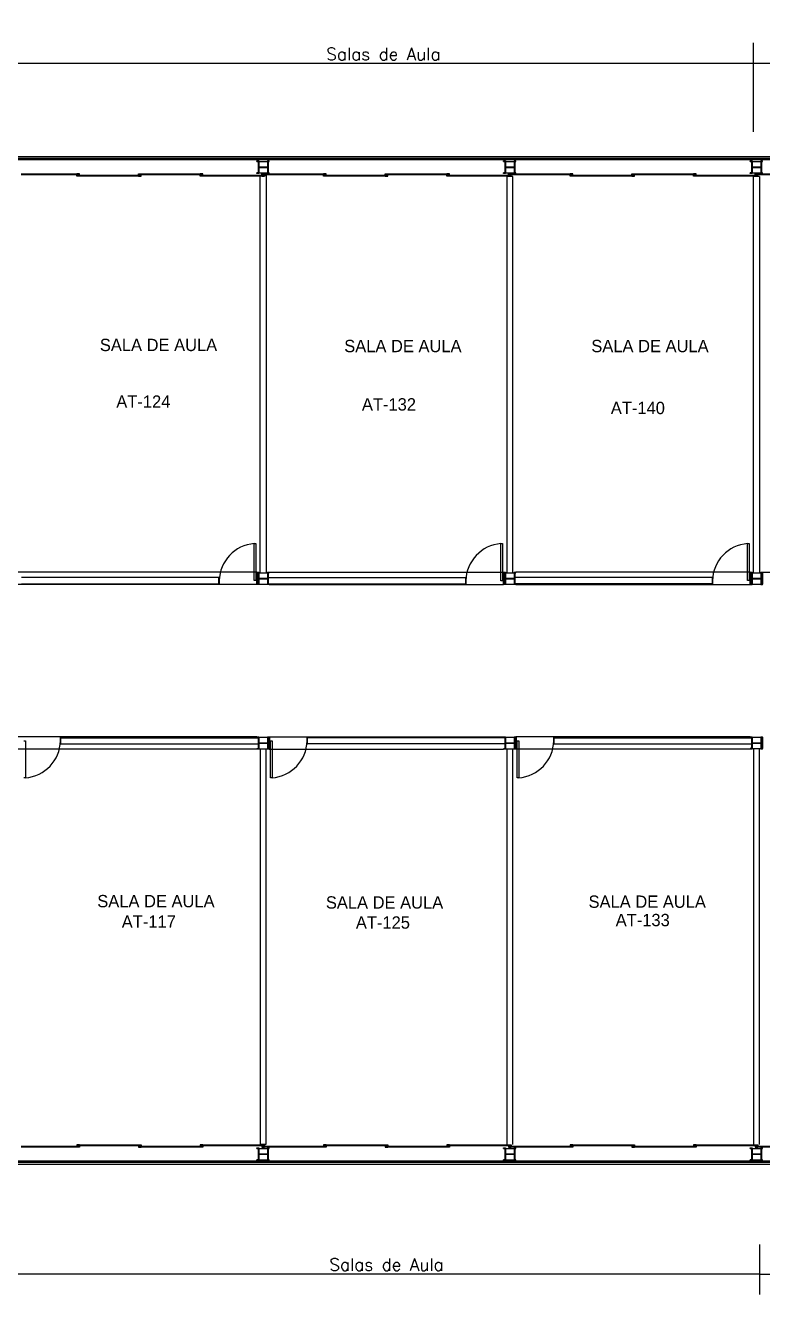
# Model space of a CAD drawing. Header units: millimetres. Extents: x 3281 to 3401, y 1379 to 1410.
# Drawn here: x 3368.46 to 3386.39, y 1379.14 to 1410 of the extents above; entities that cross this region are included whole.
import ezdxf
from ezdxf.enums import TextEntityAlignment as Align

# ---------------------------------------------------------------- set-up
doc = ezdxf.new("R2010")
doc.units = ezdxf.units.MM
for name, color, linetype in [('3', 2, 'Continuous'), ('MATRIZ', 2, 'Continuous'), ('MATRIZ-1', 1, 'Continuous'), ('TEXTO-CENTRO-CUSTO', 2, 'Continuous')]:
    doc.layers.add(name, color=color, linetype=linetype)
doc.styles.add('FONTE', font='FONTE.shx', dxfattribs={"height": 0.4})
doc.styles.add('ROMANS', font='simplex.shx', dxfattribs={"height": 0.3})
doc.dimstyles.new('1', dxfattribs={"dimtxt": 0.3, "dimasz": 0.18, "dimexe": 0.5, "dimexo": 1, "dimgap": 0.08, "dimtad": 1, "dimdec": 4, "dimzin": 12, "dimdsep": 46, "dimtxsty": 'ROMANS', "dimblk1": 'NONE', "dimblk2": 'NONE', "dimsah": 1, "dimcen": 0, "dimclrd": 2, "dimclre": 2, "dimclrt": 2, "dimadec": 0, "dimazin": 0, "dimtfac": 1, "dimtdec": 4, "dimtofl": 0, "dimtmove": 2, "dimatfit": 3, "dimldrblk": 'NONE', "dimfxl": 1, "dimtolj": 1, "dimtzin": 4, "dimarcsym": 0})

# ---------------------------------------------------------------- blocks, each defined once
blk = doc.blocks.new('*D28')
at = {"layer": 'DEFPOINTS', "color": 0, "linetype": 'Continuous', "transparency": 16777216}
for p in [(3368.164, 1381.353), (3386.314, 1381.353), (3368.164, 1379.636)]:
    blk.add_point(p, dxfattribs=at)
at = {"layer": 'TEXTO-CENTRO-CUSTO', "color": 2, "linetype": 'Continuous', "lineweight": -2, "transparency": 16777216}
for p, q in [((3368.164, 1380.353), (3368.164, 1379.136)), ((3386.314, 1380.353), (3386.314, 1379.136)), ((3386.314, 1379.636), (3368.164, 1379.636))]:
    blk.add_line(p, q, dxfattribs=at)
at = {"layer": 'TEXTO-CENTRO-CUSTO', "color": 2, "linetype": 'Continuous', "transparency": 16777216, "insert": (3377.239, 1379.866), "char_height": 0.3, "attachment_point": 5, "style": 'ROMANS'}
blk.add_mtext('\\A1;Salas de Aula', dxfattribs=at)
blk = doc.blocks.new('_NONE')
at = {"color": 0, "linetype": 'ByBlock'}
blk.add_circle((0, 0), 0.25, dxfattribs=at)
blk = doc.blocks.new('*D30')
at = {"layer": 'DEFPOINTS', "color": 0, "linetype": 'Continuous', "transparency": 16777216}
for p in [(3368.164, 1409.069), (3368.164, 1406.799), (3386.164, 1406.411)]:
    blk.add_point(p, dxfattribs=at)
at = {"layer": 'TEXTO-CENTRO-CUSTO', "color": 2, "linetype": 'Continuous', "lineweight": -2, "transparency": 16777216}
for p, q in [((3368.164, 1407.799), (3368.164, 1409.569)), ((3386.164, 1407.411), (3386.164, 1409.569)), ((3386.164, 1409.069), (3368.164, 1409.069))]:
    blk.add_line(p, q, dxfattribs=at)
at = {"layer": 'TEXTO-CENTRO-CUSTO', "color": 2, "linetype": 'Continuous', "transparency": 16777216, "insert": (3377.164, 1409.299), "char_height": 0.3, "attachment_point": 5, "style": 'ROMANS'}
blk.add_mtext('\\A1;Salas de Aula', dxfattribs=at)
blk = doc.blocks.new('*D24')
at = {"layer": 'DEFPOINTS', "color": 0, "transparency": 16777216}
for p in [(3386.164, 1409.069), (3386.164, 1406.411), (3398.314, 1406.411)]:
    blk.add_point(p, dxfattribs=at)
at = {"layer": 'TEXTO-CENTRO-CUSTO', "color": 2, "lineweight": -2, "transparency": 16777216}
for p, q in [((3386.164, 1407.411), (3386.164, 1409.569)), ((3398.314, 1407.411), (3398.314, 1409.569)), ((3398.314, 1409.069), (3386.164, 1409.069))]:
    blk.add_line(p, q, dxfattribs=at)
at = {"layer": 'TEXTO-CENTRO-CUSTO', "color": 2, "transparency": 16777216, "insert": (3392.239, 1409.299), "char_height": 0.3, "attachment_point": 5, "style": 'ROMANS'}
blk.add_mtext('\\A1;Salas de Aula', dxfattribs=at)

msp = doc.modelspace()

# ---------------------------------------------------------------- linework, layer by layer
msp.add_lwpolyline([(3281.08946, 1406.79859), (3401.38888, 1406.79859), (3401.38888, 1382.29859), (3281.08946, 1382.29859)], close=True)
at = {"layer": 'MATRIZ'}
for p, q in [((3374.16446, 1396.68621), (3374.16446, 1406.34987)), ((3374.16446, 1406.34987), (3374.31446, 1406.34987)), ((3374.31446, 1406.34987), (3374.31446, 1396.68621)), ((3380.16446, 1406.32374), (3380.16446, 1396.68621)), ((3380.31446, 1406.32374), (3380.16446, 1406.32374)), ((3380.31446, 1396.68621), (3380.31446, 1406.32374)), ((3386.16446, 1396.69135), (3386.16446, 1406.32423)), ((3386.31446, 1406.32423), (3386.16446, 1406.32423)), ((3386.31446, 1406.32423), (3386.31446, 1396.69135)), ((3374.02393, 1397.39573), (3374.06393, 1397.39573)), ((3374.02393, 1396.49573), (3374.02393, 1397.39573)), ((3374.06393, 1397.39573), (3374.06393, 1396.49573)), ((3380.02393, 1397.39478), (3380.06393, 1397.39478)), ((3380.02393, 1396.49478), (3380.02393, 1397.39478)), ((3380.06393, 1397.39478), (3380.06393, 1396.49478)), ((3386.02393, 1397.39531), (3386.06393, 1397.39531)), ((3386.02393, 1396.49531), (3386.02393, 1397.39531)), ((3386.06393, 1397.39531), (3386.06393, 1396.49531)), ((3373.15957, 1396.57021), (3368.35946, 1396.57021)), ((3373.15957, 1396.42021), (3373.15957, 1396.57021)), ((3373.16457, 1396.57616), (3373.16457, 1396.41616)), ((3373.16457, 1396.57616), (3373.16957, 1396.57616)), ((3373.16957, 1396.57616), (3373.16957, 1396.41616)), ((3374.06393, 1396.49573), (3374.02393, 1396.49573)), ((3374.07946, 1396.57616), (3374.08446, 1396.57616)), ((3374.07946, 1396.57616), (3374.07946, 1396.41616)), ((3374.08446, 1396.57616), (3374.08446, 1396.41616)), ((3374.08946, 1396.69821), (3374.13146, 1396.69821)), ((3374.08946, 1396.68621), (3374.08946, 1396.69821)), ((3374.08946, 1396.68664), (3374.08946, 1396.69821)), ((3374.08946, 1396.68621), (3374.08946, 1396.41021)), ((3374.08946, 1396.68621), (3374.11946, 1396.68621)), ((3374.11946, 1396.68621), (3374.11946, 1396.41021)), ((3374.13146, 1396.69821), (3374.13146, 1396.39821)), ((3374.13146, 1396.69821), (3374.13146, 1396.39864)), ((3374.13146, 1396.68621), (3374.34746, 1396.68621)), ((3374.13146, 1396.55421), (3374.34746, 1396.55421)), ((3374.13146, 1396.54221), (3374.34746, 1396.54221)), ((3374.34746, 1396.69821), (3374.34746, 1396.39821)), ((3374.34746, 1396.69821), (3374.38946, 1396.69821)), ((3374.35946, 1396.68621), (3374.35946, 1396.41021)), ((3374.35946, 1396.68621), (3374.38946, 1396.68621)), ((3374.35946, 1396.57021), (3379.15957, 1396.57021)), ((3374.38946, 1396.68621), (3374.38946, 1396.69821)), ((3379.15957, 1396.57021), (3379.15957, 1396.42021)), ((3379.16457, 1396.5752), (3379.16457, 1396.4152)), ((3379.16457, 1396.5752), (3379.16957, 1396.5752)), ((3379.16957, 1396.5752), (3379.16957, 1396.4152)), ((3380.06393, 1396.49478), (3380.02393, 1396.49478)), ((3380.07946, 1396.5752), (3380.08446, 1396.5752)), ((3380.07946, 1396.5752), (3380.07946, 1396.4152)), ((3380.08446, 1396.5752), (3380.08446, 1396.4152)), ((3380.08946, 1396.68621), (3380.08946, 1396.69821)), ((3380.08946, 1396.69821), (3380.13146, 1396.69821)), ((3380.08946, 1396.68621), (3380.11946, 1396.68621)), ((3380.08946, 1396.68621), (3380.08946, 1396.41021)), ((3380.11946, 1396.68621), (3380.11946, 1396.41021)), ((3380.13146, 1396.69821), (3380.13146, 1396.39821)), ((3380.13146, 1396.68621), (3380.34746, 1396.68621)), ((3380.13146, 1396.55421), (3380.34746, 1396.55421)), ((3380.13146, 1396.54221), (3380.34746, 1396.54221)), ((3380.34746, 1396.69821), (3380.38946, 1396.69821)), ((3380.34746, 1396.69821), (3380.34746, 1396.39821)), ((3380.35946, 1396.68621), (3380.35946, 1396.41021)), ((3380.35946, 1396.68621), (3380.38946, 1396.68621)), ((3385.15957, 1396.57025), (3380.35946, 1396.57025)), ((3380.38946, 1396.68621), (3380.38946, 1396.69821)), ((3385.15957, 1396.57025), (3385.15957, 1396.42025)), ((3385.16457, 1396.57573), (3385.16457, 1396.41573)), ((3385.16457, 1396.57573), (3385.16957, 1396.57573)), ((3385.16957, 1396.57573), (3385.16957, 1396.41573)), ((3386.06393, 1396.49531), (3386.02393, 1396.49531)), ((3386.07946, 1396.57573), (3386.08446, 1396.57573)), ((3386.07946, 1396.57573), (3386.07946, 1396.41573)), ((3386.08446, 1396.57573), (3386.08446, 1396.41573)), ((3386.08946, 1396.68578), (3386.08946, 1396.69778)), ((3386.08946, 1396.69778), (3386.13146, 1396.69778)), ((3386.08946, 1396.68578), (3386.11946, 1396.68578)), ((3386.08946, 1396.68578), (3386.08946, 1396.40978)), ((3386.11946, 1396.68578), (3386.11946, 1396.40978)), ((3386.13146, 1396.69778), (3386.13146, 1396.39778)), ((3386.13146, 1396.68578), (3386.34746, 1396.68578)), ((3386.13146, 1396.55378), (3386.34746, 1396.55378)), ((3386.13146, 1396.54178), (3386.34746, 1396.54178)), ((3386.34746, 1396.69778), (3386.38946, 1396.69778)), ((3386.34746, 1396.69778), (3386.34746, 1396.39778)), ((3386.35946, 1396.68578), (3386.35946, 1396.40978)), ((3386.35946, 1396.68578), (3386.38946, 1396.68578)), ((3386.38946, 1396.68578), (3386.38946, 1396.69778)), ((3386.38946, 1396.68578), (3386.38946, 1396.40978)), ((3368.35946, 1396.42021), (3373.15957, 1396.42021)), ((3373.16457, 1396.41616), (3373.16957, 1396.41616)), ((3374.07946, 1396.41616), (3374.08446, 1396.41616)), ((3374.08946, 1396.39821), (3374.08946, 1396.41021)), ((3374.11946, 1396.41021), (3374.08946, 1396.41021)), ((3374.13146, 1396.39821), (3374.08946, 1396.39821)), ((3374.13146, 1396.41021), (3374.34746, 1396.41021)), ((3374.38946, 1396.39864), (3374.34746, 1396.39864)), ((3374.38946, 1396.39821), (3374.34746, 1396.39821)), ((3374.35946, 1396.42021), (3379.15957, 1396.42021)), ((3374.38946, 1396.41021), (3374.35946, 1396.41021)), ((3374.38946, 1396.39864), (3374.38946, 1396.41064)), ((3374.38946, 1396.39821), (3374.38946, 1396.41021)), ((3379.16457, 1396.4152), (3379.16957, 1396.4152)), ((3380.07946, 1396.4152), (3380.08446, 1396.4152)), ((3380.11946, 1396.41021), (3380.08946, 1396.41021)), ((3380.08946, 1396.39821), (3380.08946, 1396.41021)), ((3380.13146, 1396.39821), (3380.08946, 1396.39821)), ((3380.13146, 1396.41021), (3380.34746, 1396.41021)), ((3380.38946, 1396.39821), (3380.34746, 1396.39821)), ((3385.15957, 1396.42025), (3380.35946, 1396.42025)), ((3380.38946, 1396.41021), (3380.35946, 1396.41021)), ((3380.38946, 1396.39821), (3380.38946, 1396.41021)), ((3385.16457, 1396.41573), (3385.16957, 1396.41573)), ((3386.07946, 1396.41573), (3386.08446, 1396.41573)), ((3386.11946, 1396.40978), (3386.08946, 1396.40978)), ((3386.08946, 1396.39778), (3386.08946, 1396.40978)), ((3386.13146, 1396.39778), (3386.08946, 1396.39778)), ((3386.13146, 1396.40978), (3386.34746, 1396.40978)), ((3386.38946, 1396.39778), (3386.34746, 1396.39778)), ((3386.38946, 1396.40978), (3386.35946, 1396.40978)), ((3386.38946, 1396.39778), (3386.38946, 1396.40978)), ((3368.41546, 1392.60059), (3368.45546, 1392.60059)), ((3368.45546, 1392.60059), (3368.45546, 1391.70059)), ((3369.31483, 1392.68017), (3369.30983, 1392.68017)), ((3369.30983, 1392.52017), (3369.30983, 1392.68017)), ((3369.31483, 1392.52017), (3369.30983, 1392.52017)), ((3369.31483, 1392.52017), (3369.31483, 1392.68017)), ((3369.31983, 1392.52618), (3369.31983, 1392.67618)), ((3369.31983, 1392.67618), (3374.11946, 1392.67618)), ((3369.31983, 1392.52618), (3374.11946, 1392.52618)), ((3374.08946, 1392.68617), (3374.08946, 1392.69818)), ((3374.08946, 1392.69817), (3374.13146, 1392.69817)), ((3374.08946, 1392.68617), (3374.11946, 1392.68617)), ((3374.11946, 1392.68617), (3374.11946, 1392.41017)), ((3374.13146, 1392.69817), (3374.13146, 1392.39817)), ((3374.13146, 1392.68617), (3374.34746, 1392.68617)), ((3374.13146, 1392.55417), (3374.34746, 1392.55417)), ((3374.13146, 1392.54217), (3374.34746, 1392.54217)), ((3374.34746, 1392.69817), (3374.34746, 1392.39817)), ((3374.34746, 1392.69817), (3374.38946, 1392.69817)), ((3374.35946, 1392.68617), (3374.35946, 1392.41017)), ((3374.35946, 1392.68617), (3374.38946, 1392.68617)), ((3374.38946, 1392.69817), (3374.38946, 1392.41059)), ((3374.39493, 1392.52018), (3374.39493, 1392.68018)), ((3374.39993, 1392.68018), (3374.39493, 1392.68018)), ((3374.39993, 1392.52018), (3374.39493, 1392.52018)), ((3374.39993, 1392.52018), (3374.39993, 1392.68018)), ((3374.41546, 1392.60061), (3374.45546, 1392.60061)), ((3374.41546, 1391.70061), (3374.41546, 1392.60061)), ((3374.45546, 1392.60061), (3374.45546, 1391.70061)), ((3375.31483, 1392.68018), (3375.30983, 1392.68018)), ((3375.30983, 1392.52018), (3375.30983, 1392.68018)), ((3375.31483, 1392.52018), (3375.30983, 1392.52018)), ((3375.31483, 1392.52018), (3375.31483, 1392.68018)), ((3375.31983, 1392.52617), (3375.31983, 1392.67617)), ((3380.11946, 1392.67617), (3375.31983, 1392.67617)), ((3380.11946, 1392.52617), (3375.31983, 1392.52617)), ((3380.08946, 1392.68617), (3380.08946, 1392.69817)), ((3380.08946, 1392.69817), (3380.13146, 1392.69817)), ((3380.08946, 1392.68617), (3380.11946, 1392.68617)), ((3380.11946, 1392.68617), (3380.11946, 1392.41017)), ((3380.13146, 1392.69817), (3380.13146, 1392.39817)), ((3380.13146, 1392.68617), (3380.34746, 1392.68617)), ((3380.13146, 1392.55417), (3380.34746, 1392.55417)), ((3380.13146, 1392.54217), (3380.34746, 1392.54217)), ((3380.34746, 1392.69817), (3380.34746, 1392.39817)), ((3380.34746, 1392.69817), (3380.38946, 1392.69817)), ((3380.35946, 1392.68617), (3380.35946, 1392.41017)), ((3380.35946, 1392.68617), (3380.38946, 1392.68617)), ((3380.38946, 1392.68617), (3380.38946, 1392.69817)), ((3380.38946, 1392.68617), (3380.38946, 1392.41017)), ((3380.39493, 1392.52018), (3380.39493, 1392.68018)), ((3380.39993, 1392.68018), (3380.39493, 1392.68018)), ((3380.39993, 1392.52018), (3380.39493, 1392.52018)), ((3380.39993, 1392.52018), (3380.39993, 1392.68018)), ((3380.41546, 1392.60061), (3380.45546, 1392.60061)), ((3380.41546, 1391.70061), (3380.41546, 1392.60061)), ((3380.45546, 1392.60061), (3380.45546, 1391.70061)), ((3381.31483, 1392.68018), (3381.30983, 1392.68018)), ((3381.30983, 1392.52018), (3381.30983, 1392.68018)), ((3381.31483, 1392.52018), (3381.30983, 1392.52018)), ((3381.31483, 1392.52018), (3381.31483, 1392.68018)), ((3381.31983, 1392.67617), (3386.11946, 1392.67617)), ((3381.31983, 1392.52617), (3381.31983, 1392.67617)), ((3381.31983, 1392.52617), (3386.11946, 1392.52617)), ((3386.08946, 1392.68659), (3386.08946, 1392.69859)), ((3386.08946, 1392.69859), (3386.13146, 1392.69859)), ((3386.08946, 1392.68659), (3386.11946, 1392.68659)), ((3386.11946, 1392.68659), (3386.11946, 1392.41059)), ((3386.13146, 1392.69859), (3386.13146, 1392.39859)), ((3386.13146, 1392.68659), (3386.34746, 1392.68659)), ((3386.13146, 1392.55459), (3386.34746, 1392.55459)), ((3386.13146, 1392.54259), (3386.34746, 1392.54259)), ((3386.34746, 1392.69859), (3386.34746, 1392.39859)), ((3386.34746, 1392.69859), (3386.38946, 1392.69859)), ((3386.35946, 1392.68659), (3386.35946, 1392.41059)), ((3386.35946, 1392.68659), (3386.38946, 1392.68659)), ((3386.38946, 1392.68659), (3386.38946, 1392.69859)), ((3386.38946, 1392.68659), (3386.38946, 1392.41059)), ((3374.08946, 1392.39817), (3374.08946, 1392.41017)), ((3374.11946, 1392.41017), (3374.08946, 1392.41017)), ((3374.13146, 1392.39817), (3374.08946, 1392.39817)), ((3374.13146, 1392.41017), (3374.34746, 1392.41017)), ((3374.16446, 1392.41535), (3374.16446, 1382.794)), ((3374.31446, 1382.794), (3374.31446, 1392.41535)), ((3374.38946, 1392.39817), (3374.34746, 1392.39817)), ((3374.38946, 1392.41017), (3374.35946, 1392.41017)), ((3374.38946, 1392.39817), (3374.38946, 1392.41017)), ((3380.11946, 1392.41017), (3380.08946, 1392.41017)), ((3380.08946, 1392.39817), (3380.08946, 1392.41017)), ((3380.13146, 1392.39817), (3380.08946, 1392.39817)), ((3380.13146, 1392.41017), (3380.34746, 1392.41017)), ((3380.16446, 1392.41017), (3380.16446, 1382.78971)), ((3380.31446, 1382.78971), (3380.31446, 1392.41017)), ((3380.38946, 1392.39817), (3380.34746, 1392.39817)), ((3380.38946, 1392.41017), (3380.35946, 1392.41017)), ((3380.38946, 1392.39817), (3380.38946, 1392.41017)), ((3386.11946, 1392.41059), (3386.08946, 1392.41059)), ((3386.08946, 1392.39859), (3386.08946, 1392.41059)), ((3386.13146, 1392.39859), (3386.08946, 1392.39859)), ((3386.13146, 1392.41059), (3386.34746, 1392.41059)), ((3386.16446, 1392.41059), (3386.16446, 1382.78971)), ((3386.31446, 1382.78971), (3386.31446, 1392.41059)), ((3386.38946, 1392.39859), (3386.34746, 1392.39859)), ((3386.38946, 1392.41059), (3386.35946, 1392.41059)), ((3386.38946, 1392.39859), (3386.38946, 1392.41059)), ((3368.45546, 1391.70059), (3368.41546, 1391.70059)), ((3374.45546, 1391.70061), (3374.41546, 1391.70061)), ((3380.45546, 1391.70061), (3380.41546, 1391.70061)), ((3374.16446, 1382.794), (3374.31446, 1382.794))]:
    msp.add_line(p, q, dxfattribs=at)
for centre, start, end in [((3374.09339, 1396.47426), 94.310497, 178.642288), ((3380.09339, 1396.47331), 94.310497, 178.642288), ((3386.09339, 1396.47384), 94.310497, 178.642288), ((3368.386, 1392.62206), 274.310497, 358.642288), ((3374.386, 1392.62208), 274.310497, 358.642288), ((3380.386, 1392.62208), 274.310497, 358.642288)]:
    msp.add_arc(centre, 0.92408, start, end, dxfattribs=at)
at = {"layer": 'MATRIZ-1'}
for p, q in [((3401.38888, 1406.79859), (3281.08946, 1406.79859)), ((3401.38888, 1406.74859), (3366.74388, 1406.74859)), ((3401.38888, 1406.72359), (3366.74388, 1406.72359)), ((3398.13904, 1406.73293), (3368.92754, 1406.73293)), ((3374.08946, 1406.69901), (3374.13146, 1406.69901)), ((3374.08946, 1406.68701), (3374.08946, 1406.69901)), ((3374.08946, 1406.68701), (3374.11946, 1406.68701)), ((3374.11946, 1406.68701), (3374.11946, 1406.41101)), ((3374.11946, 1406.68659), (3374.11946, 1406.41101)), ((3374.13146, 1406.69901), (3374.13146, 1406.39901)), ((3374.13146, 1406.69859), (3374.13146, 1406.39901)), ((3374.13146, 1406.68701), (3374.34746, 1406.68701)), ((3374.34746, 1406.69901), (3374.34746, 1406.39901)), ((3374.34746, 1406.69901), (3374.38946, 1406.69901)), ((3374.34746, 1406.69859), (3374.34746, 1406.39901)), ((3374.35946, 1406.68701), (3374.35946, 1406.41101)), ((3374.35946, 1406.68701), (3374.38946, 1406.68701)), ((3374.35946, 1406.68659), (3374.35946, 1406.41101)), ((3374.38946, 1406.68701), (3374.38946, 1406.69901)), ((3380.08946, 1406.68701), (3380.08946, 1406.69901)), ((3380.08946, 1406.69901), (3380.13146, 1406.69901)), ((3380.08946, 1406.68701), (3380.11946, 1406.68701)), ((3380.11946, 1406.68701), (3380.11946, 1406.41101)), ((3380.13146, 1406.69901), (3380.13146, 1406.39901)), ((3380.13146, 1406.68701), (3380.34746, 1406.68701)), ((3380.34746, 1406.69901), (3380.34746, 1406.39901)), ((3380.34746, 1406.69901), (3380.38946, 1406.69901)), ((3380.35946, 1406.68701), (3380.35946, 1406.41101)), ((3380.35946, 1406.68701), (3380.38946, 1406.68701)), ((3380.38946, 1406.68701), (3380.38946, 1406.69901)), ((3386.08946, 1406.68701), (3386.08946, 1406.69901)), ((3386.08946, 1406.69901), (3386.13146, 1406.69901)), ((3386.08946, 1406.68701), (3386.11946, 1406.68701)), ((3386.11946, 1406.68701), (3386.11946, 1406.41101)), ((3386.13146, 1406.69901), (3386.13146, 1406.39901)), ((3386.13146, 1406.68701), (3386.34746, 1406.68701)), ((3386.34746, 1406.69901), (3386.34746, 1406.39901)), ((3386.34746, 1406.69901), (3386.38946, 1406.69901)), ((3386.35946, 1406.68701), (3386.35946, 1406.41101)), ((3386.35946, 1406.68701), (3386.38946, 1406.68701)), ((3386.38946, 1406.68701), (3386.38946, 1406.69901)), ((3369.76246, 1406.37925), (3368.35498, 1406.37925)), ((3369.76246, 1406.36325), (3368.35498, 1406.36325)), ((3369.76946, 1406.38625), (3369.70946, 1406.38625)), ((3369.70946, 1406.35625), (3369.76946, 1406.35625)), ((3369.70946, 1406.32625), (3369.70946, 1406.35625)), ((3369.76946, 1406.32625), (3369.70946, 1406.32625)), ((3369.71646, 1406.34925), (3369.71646, 1406.33325)), ((3371.26246, 1406.34925), (3369.71646, 1406.34925)), ((3371.26246, 1406.33325), (3369.71646, 1406.33325)), ((3369.76246, 1406.36325), (3369.76246, 1406.37925)), ((3369.76946, 1406.35625), (3369.76946, 1406.38625)), ((3371.20946, 1406.38625), (3371.26946, 1406.38625)), ((3371.20946, 1406.35625), (3371.20946, 1406.38625)), ((3371.26946, 1406.35625), (3371.20946, 1406.35625)), ((3371.20946, 1406.32625), (3371.26946, 1406.32625)), ((3372.76246, 1406.37925), (3371.21646, 1406.37925)), ((3371.21646, 1406.36325), (3371.21646, 1406.37925)), ((3372.76246, 1406.36325), (3371.21646, 1406.36325)), ((3371.26246, 1406.34925), (3371.26246, 1406.33325)), ((3371.26946, 1406.32625), (3371.26946, 1406.35625)), ((3372.76946, 1406.38625), (3372.70946, 1406.38625)), ((3372.70946, 1406.35625), (3372.76946, 1406.35625)), ((3372.70946, 1406.32625), (3372.70946, 1406.35625)), ((3372.76946, 1406.32625), (3372.70946, 1406.32625)), ((3374.26246, 1406.34925), (3372.71646, 1406.34925)), ((3372.71646, 1406.34925), (3372.71646, 1406.33325)), ((3374.26246, 1406.33325), (3372.71646, 1406.33325)), ((3372.76246, 1406.36325), (3372.76246, 1406.37925)), ((3372.76946, 1406.35625), (3372.76946, 1406.38625)), ((3374.08946, 1406.39901), (3374.08946, 1406.41101)), ((3374.11946, 1406.41101), (3374.08946, 1406.41101)), ((3374.08946, 1406.39901), (3374.08946, 1406.41059)), ((3374.13146, 1406.39901), (3374.08946, 1406.39901)), ((3374.13146, 1406.55501), (3374.34746, 1406.55501)), ((3374.13146, 1406.54301), (3374.34746, 1406.54301)), ((3374.13146, 1406.41101), (3374.34746, 1406.41101)), ((3374.20946, 1406.38625), (3374.26946, 1406.38625)), ((3374.20946, 1406.35625), (3374.20946, 1406.38625)), ((3374.26946, 1406.35625), (3374.20946, 1406.35625)), ((3374.20946, 1406.32625), (3374.26946, 1406.32625)), ((3374.21646, 1406.36325), (3374.21646, 1406.37925)), ((3375.76246, 1406.37925), (3374.21646, 1406.37925)), ((3375.76246, 1406.36325), (3374.21646, 1406.36325)), ((3374.26246, 1406.34925), (3374.26246, 1406.33325)), ((3374.26946, 1406.32625), (3374.26946, 1406.35625)), ((3374.38946, 1406.39901), (3374.34746, 1406.39901)), ((3374.38946, 1406.41101), (3374.35946, 1406.41101)), ((3374.38946, 1406.39901), (3374.38946, 1406.41101)), ((3375.76946, 1406.38625), (3375.70946, 1406.38625)), ((3375.70946, 1406.35625), (3375.76946, 1406.35625)), ((3375.70946, 1406.32625), (3375.70946, 1406.35625)), ((3375.76946, 1406.32625), (3375.70946, 1406.32625)), ((3375.71646, 1406.34925), (3375.71646, 1406.33325)), ((3377.26246, 1406.34925), (3375.71646, 1406.34925)), ((3377.26246, 1406.33325), (3375.71646, 1406.33325)), ((3375.76246, 1406.36325), (3375.76246, 1406.37925)), ((3375.76946, 1406.35625), (3375.76946, 1406.38625)), ((3377.20946, 1406.38625), (3377.26946, 1406.38625)), ((3377.20946, 1406.35625), (3377.20946, 1406.38625)), ((3377.26946, 1406.35625), (3377.20946, 1406.35625)), ((3377.20946, 1406.32625), (3377.26946, 1406.32625)), ((3378.76246, 1406.37925), (3377.21646, 1406.37925)), ((3377.21646, 1406.36325), (3377.21646, 1406.37925)), ((3378.76246, 1406.36325), (3377.21646, 1406.36325)), ((3377.26246, 1406.34925), (3377.26246, 1406.33325)), ((3377.26946, 1406.32625), (3377.26946, 1406.35625)), ((3378.76946, 1406.38625), (3378.70946, 1406.38625)), ((3378.70946, 1406.35625), (3378.76946, 1406.35625)), ((3378.70946, 1406.32625), (3378.70946, 1406.35625)), ((3378.76946, 1406.32625), (3378.70946, 1406.32625)), ((3378.71646, 1406.34925), (3378.71646, 1406.33325)), ((3380.26246, 1406.34925), (3378.71646, 1406.34925)), ((3380.26246, 1406.33325), (3378.71646, 1406.33325)), ((3378.76246, 1406.36325), (3378.76246, 1406.37925)), ((3378.76946, 1406.35625), (3378.76946, 1406.38625)), ((3380.11946, 1406.41101), (3380.08946, 1406.41101)), ((3380.08946, 1406.39901), (3380.08946, 1406.41101)), ((3380.13146, 1406.39901), (3380.08946, 1406.39901)), ((3380.13146, 1406.55501), (3380.34746, 1406.55501)), ((3380.13146, 1406.54301), (3380.34746, 1406.54301)), ((3380.13146, 1406.41101), (3380.34746, 1406.41101)), ((3380.20946, 1406.38625), (3380.26946, 1406.38625)), ((3380.20946, 1406.35625), (3380.20946, 1406.38625)), ((3380.26946, 1406.35625), (3380.20946, 1406.35625)), ((3380.20946, 1406.32625), (3380.26946, 1406.32625)), ((3380.21646, 1406.36325), (3380.21646, 1406.37925)), ((3381.76246, 1406.37925), (3380.21646, 1406.37925)), ((3381.76246, 1406.36325), (3380.21646, 1406.36325)), ((3380.26246, 1406.34925), (3380.26246, 1406.33325)), ((3380.26946, 1406.32625), (3380.26946, 1406.35625)), ((3380.38946, 1406.39901), (3380.34746, 1406.39901)), ((3380.38946, 1406.41101), (3380.35946, 1406.41101)), ((3380.38946, 1406.39901), (3380.38946, 1406.41101)), ((3381.76946, 1406.38625), (3381.70946, 1406.38625)), ((3381.70946, 1406.35625), (3381.76946, 1406.35625)), ((3381.70946, 1406.32625), (3381.70946, 1406.35625)), ((3381.76946, 1406.32625), (3381.70946, 1406.32625)), ((3383.26246, 1406.34925), (3381.71646, 1406.34925)), ((3381.71646, 1406.34925), (3381.71646, 1406.33325)), ((3383.26246, 1406.33325), (3381.71646, 1406.33325)), ((3381.76246, 1406.36325), (3381.76246, 1406.37925)), ((3381.76946, 1406.35625), (3381.76946, 1406.38625)), ((3383.20946, 1406.38625), (3383.26946, 1406.38625)), ((3383.20946, 1406.35625), (3383.20946, 1406.38625)), ((3383.26946, 1406.35625), (3383.20946, 1406.35625)), ((3383.20946, 1406.32625), (3383.26946, 1406.32625)), ((3383.21646, 1406.36325), (3383.21646, 1406.37925)), ((3384.76246, 1406.37925), (3383.21646, 1406.37925)), ((3384.76246, 1406.36325), (3383.21646, 1406.36325)), ((3383.26246, 1406.34925), (3383.26246, 1406.33325)), ((3383.26946, 1406.32625), (3383.26946, 1406.35625)), ((3384.76946, 1406.38625), (3384.70946, 1406.38625)), ((3384.70946, 1406.35625), (3384.76946, 1406.35625)), ((3384.70946, 1406.32625), (3384.70946, 1406.35625)), ((3384.76946, 1406.32625), (3384.70946, 1406.32625)), ((3386.26246, 1406.34925), (3384.71646, 1406.34925)), ((3384.71646, 1406.34925), (3384.71646, 1406.33325)), ((3386.26246, 1406.33325), (3384.71646, 1406.33325)), ((3384.76246, 1406.36325), (3384.76246, 1406.37925)), ((3384.76946, 1406.35625), (3384.76946, 1406.38625)), ((3386.11946, 1406.41101), (3386.08946, 1406.41101)), ((3386.08946, 1406.39901), (3386.08946, 1406.41101)), ((3386.13146, 1406.39901), (3386.08946, 1406.39901)), ((3386.13146, 1406.55501), (3386.34746, 1406.55501)), ((3386.13146, 1406.54301), (3386.34746, 1406.54301)), ((3386.13146, 1406.41101), (3386.34746, 1406.41101)), ((3386.20946, 1406.38625), (3386.26946, 1406.38625)), ((3386.20946, 1406.35625), (3386.20946, 1406.38625)), ((3386.26946, 1406.35625), (3386.20946, 1406.35625)), ((3386.20946, 1406.32625), (3386.26946, 1406.32625)), ((3386.21646, 1406.36325), (3386.21646, 1406.37925)), ((3387.76246, 1406.37925), (3386.21646, 1406.37925)), ((3387.76246, 1406.36325), (3386.21646, 1406.36325)), ((3386.26246, 1406.34925), (3386.26246, 1406.33325)), ((3386.26946, 1406.32625), (3386.26946, 1406.35625)), ((3386.38946, 1406.39901), (3386.34746, 1406.39901)), ((3386.38946, 1406.41101), (3386.35946, 1406.41101)), ((3386.38946, 1406.39901), (3386.38946, 1406.41101)), ((3374.08946, 1396.69821), (3368.23946, 1396.69821)), ((3374.38946, 1396.69821), (3380.08946, 1396.69821)), ((3386.08946, 1396.69778), (3380.38946, 1396.69778)), ((3386.38946, 1396.69859), (3392.08946, 1396.69859)), ((3374.08946, 1396.39821), (3368.23946, 1396.39821)), ((3374.38946, 1396.39821), (3380.08946, 1396.39821)), ((3386.08946, 1396.39778), (3380.38946, 1396.39778)), ((3374.08946, 1392.69818), (3368.23946, 1392.69818)), ((3374.38946, 1392.69817), (3380.08946, 1392.69817)), ((3386.08946, 1392.69817), (3380.38946, 1392.69817)), ((3374.08946, 1392.39818), (3368.23946, 1392.39818)), ((3374.38946, 1392.39817), (3380.08946, 1392.39817)), ((3386.08946, 1392.39817), (3380.38946, 1392.39817)), ((3369.76246, 1382.7406), (3368.35153, 1382.7406)), ((3369.76246, 1382.7246), (3368.35153, 1382.7246)), ((3369.70946, 1382.7776), (3369.70946, 1382.7476)), ((3369.76946, 1382.7776), (3369.70946, 1382.7776)), ((3369.70946, 1382.7476), (3369.76946, 1382.7476)), ((3369.76946, 1382.7176), (3369.70946, 1382.7176)), ((3369.71646, 1382.7546), (3369.71646, 1382.7706)), ((3371.26246, 1382.7706), (3369.71646, 1382.7706)), ((3371.26246, 1382.7546), (3369.71646, 1382.7546)), ((3369.76246, 1382.7406), (3369.76246, 1382.7246)), ((3369.76946, 1382.7476), (3369.76946, 1382.7176)), ((3371.20946, 1382.7776), (3371.26946, 1382.7776)), ((3371.20946, 1382.7476), (3371.20946, 1382.7176)), ((3371.26946, 1382.7476), (3371.20946, 1382.7476)), ((3371.20946, 1382.7176), (3371.26946, 1382.7176)), ((3372.76246, 1382.7406), (3371.21646, 1382.7406)), ((3371.21646, 1382.7406), (3371.21646, 1382.7246)), ((3372.76246, 1382.7246), (3371.21646, 1382.7246)), ((3371.26246, 1382.7546), (3371.26246, 1382.7706)), ((3371.26946, 1382.7776), (3371.26946, 1382.7476)), ((3372.70946, 1382.7776), (3372.70946, 1382.7476)), ((3372.76946, 1382.7776), (3372.70946, 1382.7776)), ((3372.70946, 1382.7476), (3372.76946, 1382.7476)), ((3372.76946, 1382.7176), (3372.70946, 1382.7176)), ((3374.26246, 1382.7706), (3372.71646, 1382.7706)), ((3372.71646, 1382.7546), (3372.71646, 1382.7706)), ((3374.26246, 1382.7546), (3372.71646, 1382.7546)), ((3372.76246, 1382.7406), (3372.76246, 1382.7246)), ((3372.76946, 1382.7476), (3372.76946, 1382.7176)), ((3374.08946, 1382.69135), (3374.08946, 1382.70335)), ((3374.08946, 1382.70335), (3374.13146, 1382.70335)), ((3374.08946, 1382.69093), (3374.08946, 1382.70293)), ((3374.08946, 1382.70293), (3374.13146, 1382.70293)), ((3374.08946, 1382.69135), (3374.11946, 1382.69135)), ((3374.08946, 1382.69093), (3374.11946, 1382.69093)), ((3374.11946, 1382.69135), (3374.11946, 1382.41535)), ((3374.11946, 1382.69093), (3374.11946, 1382.41493)), ((3374.13146, 1382.70335), (3374.13146, 1382.40335)), ((3374.13146, 1382.70293), (3374.13146, 1382.40293)), ((3374.13146, 1382.69093), (3374.34746, 1382.69093)), ((3374.13146, 1382.55935), (3374.34746, 1382.55935)), ((3374.13146, 1382.55893), (3374.34746, 1382.55893)), ((3374.13146, 1382.54735), (3374.34746, 1382.54735)), ((3374.20946, 1382.7776), (3374.26946, 1382.7776)), ((3374.20946, 1382.7476), (3374.20946, 1382.7176)), ((3374.26946, 1382.7476), (3374.20946, 1382.7476)), ((3374.20946, 1382.7176), (3374.26946, 1382.7176)), ((3374.21646, 1382.7406), (3374.21646, 1382.7246)), ((3374.21646, 1382.7406), (3374.21646, 1382.7246)), ((3375.76246, 1382.7406), (3374.21646, 1382.7406)), ((3375.76246, 1382.7246), (3374.21646, 1382.7246)), ((3374.26246, 1382.7546), (3374.26246, 1382.7706)), ((3374.26946, 1382.7776), (3374.26946, 1382.7476)), ((3374.34746, 1382.70335), (3374.38946, 1382.70335)), ((3374.34746, 1382.70335), (3374.34746, 1382.40335)), ((3374.34746, 1382.70293), (3374.38946, 1382.70293)), ((3374.34746, 1382.70293), (3374.34746, 1382.40293)), ((3374.35946, 1382.69135), (3374.35946, 1382.41535)), ((3374.35946, 1382.69135), (3374.38946, 1382.69135)), ((3374.35946, 1382.69093), (3374.35946, 1382.41493)), ((3374.35946, 1382.69093), (3374.38946, 1382.69093)), ((3374.38946, 1382.69135), (3374.38946, 1382.70335)), ((3374.38946, 1382.69093), (3374.38946, 1382.70293)), ((3375.70946, 1382.7776), (3375.70946, 1382.7476)), ((3375.76946, 1382.7776), (3375.70946, 1382.7776)), ((3375.70946, 1382.7476), (3375.76946, 1382.7476)), ((3375.76946, 1382.7176), (3375.70946, 1382.7176)), ((3375.71646, 1382.7546), (3375.71646, 1382.7706)), ((3377.26246, 1382.7706), (3375.71646, 1382.7706)), ((3377.26246, 1382.7546), (3375.71646, 1382.7546)), ((3375.76246, 1382.7406), (3375.76246, 1382.7246)), ((3375.76946, 1382.7476), (3375.76946, 1382.7176)), ((3377.20946, 1382.7776), (3377.26946, 1382.7776)), ((3377.20946, 1382.7476), (3377.20946, 1382.7176)), ((3377.26946, 1382.7476), (3377.20946, 1382.7476)), ((3377.20946, 1382.7176), (3377.26946, 1382.7176)), ((3378.76246, 1382.7406), (3377.21646, 1382.7406)), ((3377.21646, 1382.7406), (3377.21646, 1382.7246)), ((3378.76246, 1382.7246), (3377.21646, 1382.7246)), ((3377.26246, 1382.7546), (3377.26246, 1382.7706)), ((3377.26946, 1382.7776), (3377.26946, 1382.7476)), ((3378.70946, 1382.7776), (3378.70946, 1382.7476)), ((3378.76946, 1382.7776), (3378.70946, 1382.7776)), ((3378.70946, 1382.7476), (3378.76946, 1382.7476)), ((3378.76946, 1382.7176), (3378.70946, 1382.7176)), ((3378.71646, 1382.7546), (3378.71646, 1382.7706)), ((3380.26246, 1382.7706), (3378.71646, 1382.7706)), ((3380.26246, 1382.7546), (3378.71646, 1382.7546)), ((3378.76246, 1382.7406), (3378.76246, 1382.7246)), ((3378.76946, 1382.7476), (3378.76946, 1382.7176)), ((3380.08946, 1382.70335), (3380.13146, 1382.70335)), ((3380.08946, 1382.69135), (3380.08946, 1382.70335)), ((3380.08946, 1382.69135), (3380.11946, 1382.69135)), ((3380.11946, 1382.69135), (3380.11946, 1382.41535)), ((3380.13146, 1382.70335), (3380.13146, 1382.40335)), ((3380.13146, 1382.69093), (3380.34746, 1382.69093)), ((3380.13146, 1382.55935), (3380.34746, 1382.55935)), ((3380.13146, 1382.54735), (3380.34746, 1382.54735)), ((3380.20946, 1382.7776), (3380.26946, 1382.7776)), ((3380.20946, 1382.7476), (3380.20946, 1382.7176)), ((3380.26946, 1382.7476), (3380.20946, 1382.7476)), ((3380.20946, 1382.7176), (3380.26946, 1382.7176)), ((3381.76246, 1382.7406), (3380.21646, 1382.7406)), ((3380.21646, 1382.7406), (3380.21646, 1382.7246)), ((3380.21646, 1382.7406), (3380.21646, 1382.7246)), ((3381.76246, 1382.7246), (3380.21646, 1382.7246)), ((3380.26246, 1382.7546), (3380.26246, 1382.7706)), ((3380.26946, 1382.7776), (3380.26946, 1382.7476)), ((3380.34746, 1382.70335), (3380.34746, 1382.40335)), ((3380.34746, 1382.70335), (3380.38946, 1382.70335)), ((3380.35946, 1382.69135), (3380.38946, 1382.69135)), ((3380.35946, 1382.69135), (3380.35946, 1382.41535)), ((3380.38946, 1382.69135), (3380.38946, 1382.70335)), ((3381.70946, 1382.7776), (3381.70946, 1382.7476)), ((3381.76946, 1382.7776), (3381.70946, 1382.7776)), ((3381.70946, 1382.7476), (3381.76946, 1382.7476)), ((3381.76946, 1382.7176), (3381.70946, 1382.7176)), ((3383.26246, 1382.7706), (3381.71646, 1382.7706)), ((3381.71646, 1382.7546), (3381.71646, 1382.7706)), ((3383.26246, 1382.7546), (3381.71646, 1382.7546)), ((3381.76246, 1382.7406), (3381.76246, 1382.7246)), ((3381.76946, 1382.7476), (3381.76946, 1382.7176)), ((3383.20946, 1382.7776), (3383.26946, 1382.7776)), ((3383.20946, 1382.7476), (3383.20946, 1382.7176)), ((3383.26946, 1382.7476), (3383.20946, 1382.7476)), ((3383.20946, 1382.7176), (3383.26946, 1382.7176)), ((3383.21646, 1382.7406), (3383.21646, 1382.7246)), ((3384.76246, 1382.7406), (3383.21646, 1382.7406)), ((3384.76246, 1382.7246), (3383.21646, 1382.7246)), ((3383.26246, 1382.7546), (3383.26246, 1382.7706)), ((3383.26946, 1382.7776), (3383.26946, 1382.7476)), ((3384.70946, 1382.7776), (3384.70946, 1382.7476)), ((3384.76946, 1382.7776), (3384.70946, 1382.7776)), ((3384.70946, 1382.7476), (3384.76946, 1382.7476)), ((3384.76946, 1382.7176), (3384.70946, 1382.7176)), ((3386.26246, 1382.7706), (3384.71646, 1382.7706)), ((3384.71646, 1382.7546), (3384.71646, 1382.7706)), ((3386.26246, 1382.7546), (3384.71646, 1382.7546)), ((3384.76246, 1382.7406), (3384.76246, 1382.7246)), ((3384.76946, 1382.7476), (3384.76946, 1382.7176)), ((3386.08946, 1382.70335), (3386.13146, 1382.70335)), ((3386.08946, 1382.69135), (3386.08946, 1382.70335)), ((3386.08946, 1382.69135), (3386.11946, 1382.69135)), ((3386.11946, 1382.69135), (3386.11946, 1382.41535)), ((3386.13146, 1382.70335), (3386.13146, 1382.40335)), ((3386.13146, 1382.69093), (3386.34746, 1382.69093)), ((3386.13146, 1382.55935), (3386.34746, 1382.55935)), ((3386.13146, 1382.54735), (3386.34746, 1382.54735)), ((3386.20946, 1382.7776), (3386.26946, 1382.7776)), ((3386.20946, 1382.7476), (3386.20946, 1382.7176)), ((3386.26946, 1382.7476), (3386.20946, 1382.7476)), ((3386.20946, 1382.7176), (3386.26946, 1382.7176)), ((3387.76246, 1382.7406), (3386.21646, 1382.7406)), ((3386.21646, 1382.7406), (3386.21646, 1382.7246)), ((3386.21646, 1382.7406), (3386.21646, 1382.7246)), ((3387.76246, 1382.7246), (3386.21646, 1382.7246)), ((3386.26246, 1382.7546), (3386.26246, 1382.7706)), ((3386.26946, 1382.7776), (3386.26946, 1382.7476)), ((3386.34746, 1382.70335), (3386.34746, 1382.40335)), ((3386.34746, 1382.70335), (3386.38946, 1382.70335)), ((3386.35946, 1382.69135), (3386.38946, 1382.69135)), ((3386.35946, 1382.69135), (3386.35946, 1382.41535)), ((3386.38946, 1382.69135), (3386.38946, 1382.70335)), ((3401.38888, 1382.29859), (3281.08946, 1382.29859)), ((3401.38946, 1382.37859), (3366.73858, 1382.37859)), ((3401.38946, 1382.34859), (3366.73858, 1382.34859)), ((3374.11946, 1382.41535), (3374.08946, 1382.41535)), ((3374.08946, 1382.40335), (3374.08946, 1382.41535)), ((3374.11946, 1382.41493), (3374.08946, 1382.41493)), ((3374.08946, 1382.40293), (3374.08946, 1382.41493)), ((3374.13146, 1382.40335), (3374.08946, 1382.40335)), ((3374.13146, 1382.40293), (3374.08946, 1382.40293)), ((3374.13146, 1382.54693), (3374.34746, 1382.54693)), ((3374.13146, 1382.41493), (3374.34746, 1382.41493)), ((3374.38946, 1382.40335), (3374.34746, 1382.40335)), ((3374.38946, 1382.40293), (3374.34746, 1382.40293)), ((3374.38946, 1382.41535), (3374.35946, 1382.41535)), ((3374.38946, 1382.41493), (3374.35946, 1382.41493)), ((3374.38946, 1382.40335), (3374.38946, 1382.41535)), ((3374.38946, 1382.40293), (3374.38946, 1382.41493)), ((3380.08946, 1382.40335), (3380.08946, 1382.41535)), ((3380.11946, 1382.41535), (3380.08946, 1382.41535)), ((3380.13146, 1382.40335), (3380.08946, 1382.40335)), ((3380.13146, 1382.41493), (3380.34746, 1382.41493)), ((3380.38946, 1382.40335), (3380.34746, 1382.40335)), ((3380.38946, 1382.41535), (3380.35946, 1382.41535)), ((3380.38946, 1382.40335), (3380.38946, 1382.41535)), ((3386.08946, 1382.40335), (3386.08946, 1382.41535)), ((3386.11946, 1382.41535), (3386.08946, 1382.41535)), ((3386.13146, 1382.40335), (3386.08946, 1382.40335)), ((3386.13146, 1382.41493), (3386.34746, 1382.41493)), ((3386.38946, 1382.40335), (3386.34746, 1382.40335)), ((3386.38946, 1382.41535), (3386.35946, 1382.41535)), ((3386.38946, 1382.40335), (3386.38946, 1382.41535))]:
    msp.add_line(p, q, dxfattribs=at)
at = {"layer": 'TEXTO-CENTRO-CUSTO', "linetype": 'Continuous'}
msp.add_line((3386.31446, 1379.63595), (3398.30672, 1379.63595), dxfattribs=at)

# ---------------------------------------------------------------- texts
at = {"layer": '3', "style": 'FONTE'}
for s, p in [('SALA DE AULA', (3373.12135, 1402.07696)), ('SALA DE AULA', (3379.06585, 1402.05023)), ('SALA DE AULA', (3385.07628, 1402.05023)), ('AT-124', (3371.98276, 1400.69966)), ('AT-132', (3377.95765, 1400.63205)), ('AT-140', (3384.01225, 1400.54503)), ('SALA DE AULA', (3373.05874, 1388.55336)), ('SALA DE AULA', (3378.61927, 1388.52102)), ('SALA DE AULA', (3385.0096, 1388.54048)), ('AT-117', (3372.11545, 1388.05467)), ('AT-125', (3377.81046, 1388.03356)), ('AT-133', (3384.13092, 1388.09389))]:
    msp.add_text(s, height=0.3, dxfattribs=at).set_placement(p, align=Align.RIGHT)

# ---------------------------------------------------------------- dimensions: what is measured, and where the dimension line sits
at = {"layer": 'TEXTO-CENTRO-CUSTO', "linetype": 'Continuous'}
dim = msp.add_linear_dim(base=(3368.16437, 1409.06851), p1=(3386.16446, 1406.41059), p2=(3368.16437, 1406.79859), text='Salas de Aula', dimstyle='1', dxfattribs=at)
dim.commit()
dim.dimension.update_dxf_attribs({"geometry": '*D30', "text_midpoint": (3377.16442, 1409.29851)})
at = {"layer": 'TEXTO-CENTRO-CUSTO'}
dim = msp.add_linear_dim(base=(3386.16446, 1409.06851), p1=(3398.31446, 1406.41101), p2=(3386.16446, 1406.41101), text='Salas de Aula', dimstyle='1', dxfattribs=at)
dim.commit()
dim.dimension.update_dxf_attribs({"geometry": '*D24', "text_midpoint": (3392.23946, 1409.29851)})
at = {"layer": 'TEXTO-CENTRO-CUSTO', "linetype": 'Continuous'}
dim = msp.add_linear_dim(base=(3368.16437, 1379.63595), p1=(3386.31446, 1381.35293), p2=(3368.16437, 1381.35293), angle=180, text='Salas de Aula', dimstyle='1', dxfattribs=at)
dim.commit()
dim.dimension.update_dxf_attribs({"geometry": '*D28', "text_midpoint": (3377.23942, 1379.86595)})

doc.saveas('drawing.dxf')
